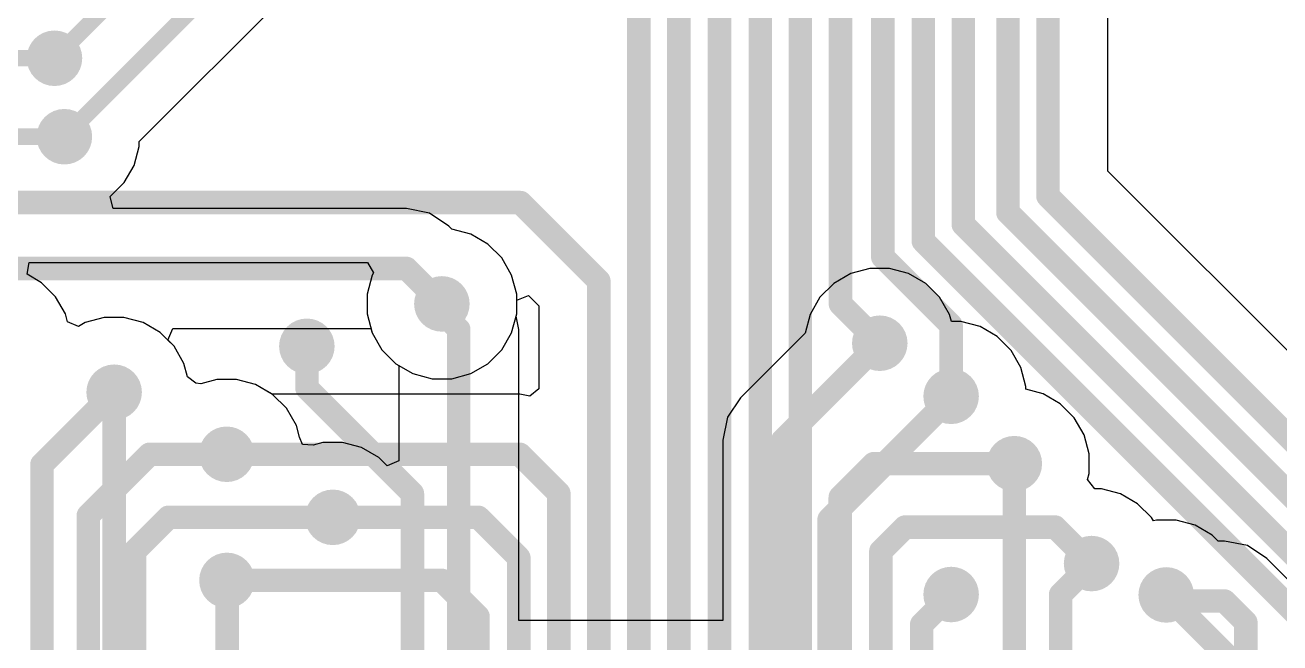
# Model space of a CAD drawing. Header units: millimetres. Extents: x -3 to 5437, y -3 to 5435.
# Drawn here: x 98.79 to 112.34, y 58.85 to 65.52 of the extents above; entities that cross this region are included whole.
import ezdxf

# ---------------------------------------------------------------- set-up
doc = ezdxf.new("R2010")
doc.units = ezdxf.units.MM
for name, color, linetype in [('BottomLayer', 5, 'Continuous'), ('BottomSolder', 6, 'Continuous'), ('TopLayer', 1, 'Continuous'), ('TopSolder', 216, 'Continuous'), ('ViaHoleLayer', 16, 'Continuous')]:
    doc.layers.add(name, color=color, linetype=linetype)

msp = doc.modelspace()

# ---------------------------------------------------------------- hatches: boundary and pattern name
at = {"layer": 'BottomLayer'}
h = msp.add_hatch(color=5, dxfattribs=at)
edge = h.paths.add_edge_path()
edge.add_arc((99.10539487999999, 65.1600678), 0.2999994, 0, 360)
h = msp.add_hatch(color=5, dxfattribs=at)
edge = h.paths.add_edge_path()
edge.add_arc((99.2124, 64.3128), 0.2999994, 0, 360)
h = msp.add_hatch(color=5, dxfattribs=at)
edge = h.paths.add_edge_path()
edge.add_arc((103.28883584, 62.5076093), 0.2999994, 0, 360)
h = msp.add_hatch(color=5, dxfattribs=at)
edge = h.paths.add_edge_path()
edge.add_arc((101.83083774, 62.04977683999999), 0.2999994, 0, 360)
h = msp.add_hatch(color=5, dxfattribs=at)
edge = h.paths.add_edge_path()
edge.add_arc((108.0178434, 62.08286795999999), 0.2999994, 0, 360)
h = msp.add_hatch(color=5, dxfattribs=at)
edge = h.paths.add_edge_path()
edge.add_arc((99.74969381999999, 61.55365388), 0.2999994, 0, 360)
h = msp.add_hatch(color=5, dxfattribs=at)
edge = h.paths.add_edge_path()
edge.add_arc((108.78833716, 61.50967632), 0.2999994, 0, 360)
h = msp.add_hatch(color=5, dxfattribs=at)
edge = h.paths.add_edge_path()
edge.add_arc((100.965, 60.88379999999999), 0.2999994, 0, 360)
h = msp.add_hatch(color=5, dxfattribs=at)
edge = h.paths.add_edge_path()
edge.add_arc((109.4708377, 60.78219999999999), 0.2999994, 0, 360)
h = msp.add_hatch(color=5, dxfattribs=at)
edge = h.paths.add_edge_path()
edge.add_arc((102.11083718, 60.2028006), 0.2999994, 0, 360)
h = msp.add_hatch(color=5, dxfattribs=at)
edge = h.paths.add_edge_path()
edge.add_arc((110.30508292, 59.70351534), 0.2999994, 0, 360)
h = msp.add_hatch(color=5, dxfattribs=at)
edge = h.paths.add_edge_path()
edge.add_arc((100.96791846, 59.5218012), 0.2999994, 0, 360)
h = msp.add_hatch(color=5, dxfattribs=at)
edge = h.paths.add_edge_path()
edge.add_arc((108.78833716, 59.36926911999999), 0.2999994, 0, 360)
h = msp.add_hatch(color=5, dxfattribs=at)
edge = h.paths.add_edge_path()
edge.add_arc((111.11083696, 59.36497906), 0.2999994, 0, 360)
at = {"layer": 'BottomSolder'}
h = msp.add_hatch(color=6, dxfattribs=at)
edge = h.paths.add_edge_path()
edge.add_arc((99.10539487999999, 65.1600678), 0.1499997, 0, 360)
h = msp.add_hatch(color=6, dxfattribs=at)
edge = h.paths.add_edge_path()
edge.add_arc((99.2124, 64.3128), 0.1499997, 0, 360)
at = {"layer": 'TopLayer'}
h = msp.add_hatch(color=1, dxfattribs=at)
edge = h.paths.add_edge_path()
edge.add_arc((99.10539487999999, 65.1600678), 0.2999994, 0, 360)
h = msp.add_hatch(color=1, dxfattribs=at)
edge = h.paths.add_edge_path()
edge.add_arc((99.2124, 64.3128), 0.2999994, 0, 360)
h = msp.add_hatch(color=1, dxfattribs=at)
edge = h.paths.add_edge_path()
edge.add_arc((103.28883584, 62.5076093), 0.2999994, 0, 360)
h = msp.add_hatch(color=1, dxfattribs=at)
edge = h.paths.add_edge_path()
edge.add_arc((101.83083774, 62.04977683999999), 0.2999994, 0, 360)
h = msp.add_hatch(color=1, dxfattribs=at)
edge = h.paths.add_edge_path()
edge.add_arc((108.0178434, 62.08286795999999), 0.2999994, 0, 360)
h = msp.add_hatch(color=1, dxfattribs=at)
edge = h.paths.add_edge_path()
edge.add_arc((99.74969381999999, 61.55365388), 0.2999994, 0, 360)
h = msp.add_hatch(color=1, dxfattribs=at)
edge = h.paths.add_edge_path()
edge.add_arc((108.78833716, 61.50967632), 0.2999994, 0, 360)
h = msp.add_hatch(color=1, dxfattribs=at)
edge = h.paths.add_edge_path()
edge.add_arc((100.965, 60.88379999999999), 0.2999994, 0, 360)
h = msp.add_hatch(color=1, dxfattribs=at)
edge = h.paths.add_edge_path()
edge.add_arc((109.4708377, 60.78219999999999), 0.2999994, 0, 360)
h = msp.add_hatch(color=1, dxfattribs=at)
edge = h.paths.add_edge_path()
edge.add_arc((102.11083718, 60.2028006), 0.2999994, 0, 360)
h = msp.add_hatch(color=1, dxfattribs=at)
edge = h.paths.add_edge_path()
edge.add_arc((110.30508292, 59.70351534), 0.2999994, 0, 360)
h = msp.add_hatch(color=1, dxfattribs=at)
edge = h.paths.add_edge_path()
edge.add_arc((100.96791846, 59.5218012), 0.2999994, 0, 360)
h = msp.add_hatch(color=1, dxfattribs=at)
edge = h.paths.add_edge_path()
edge.add_arc((108.78833716, 59.36926911999999), 0.2999994, 0, 360)
h = msp.add_hatch(color=1, dxfattribs=at)
edge = h.paths.add_edge_path()
edge.add_arc((111.11083696, 59.36497906), 0.2999994, 0, 360)
at = {"layer": 'TopSolder'}
h = msp.add_hatch(color=216, dxfattribs=at)
edge = h.paths.add_edge_path()
edge.add_arc((99.10539487999999, 65.1600678), 0.1499997, 0, 360)
h = msp.add_hatch(color=216, dxfattribs=at)
edge = h.paths.add_edge_path()
edge.add_arc((99.2124, 64.3128), 0.1499997, 0, 360)
at = {"layer": 'ViaHoleLayer'}
h = msp.add_hatch(color=16, dxfattribs=at)
edge = h.paths.add_edge_path()
edge.add_arc((99.10539487999999, 65.1600678), 0.1499997, 0, 360)
h = msp.add_hatch(color=16, dxfattribs=at)
edge = h.paths.add_edge_path()
edge.add_arc((99.2124, 64.3128), 0.1499997, 0, 360)
h = msp.add_hatch(color=16, dxfattribs=at)
edge = h.paths.add_edge_path()
edge.add_arc((103.28883584, 62.5076093), 0.1499997, 0, 360)
h = msp.add_hatch(color=16, dxfattribs=at)
edge = h.paths.add_edge_path()
edge.add_arc((101.83083774, 62.04977683999999), 0.1499997, 0, 360)
h = msp.add_hatch(color=16, dxfattribs=at)
edge = h.paths.add_edge_path()
edge.add_arc((108.0178434, 62.08286795999999), 0.1499997, 0, 360)
h = msp.add_hatch(color=16, dxfattribs=at)
edge = h.paths.add_edge_path()
edge.add_arc((99.74969381999999, 61.55365388), 0.1499997, 0, 360)
h = msp.add_hatch(color=16, dxfattribs=at)
edge = h.paths.add_edge_path()
edge.add_arc((108.78833716, 61.50967632), 0.1499997, 0, 360)
h = msp.add_hatch(color=16, dxfattribs=at)
edge = h.paths.add_edge_path()
edge.add_arc((100.965, 60.88379999999999), 0.1499997, 0, 360)
h = msp.add_hatch(color=16, dxfattribs=at)
edge = h.paths.add_edge_path()
edge.add_arc((109.4708377, 60.78219999999999), 0.1499997, 0, 360)
h = msp.add_hatch(color=16, dxfattribs=at)
edge = h.paths.add_edge_path()
edge.add_arc((102.11083718, 60.2028006), 0.1499997, 0, 360)
h = msp.add_hatch(color=16, dxfattribs=at)
edge = h.paths.add_edge_path()
edge.add_arc((110.30508292, 59.70351534), 0.1499997, 0, 360)
h = msp.add_hatch(color=16, dxfattribs=at)
edge = h.paths.add_edge_path()
edge.add_arc((100.96791846, 59.5218012), 0.1499997, 0, 360)
h = msp.add_hatch(color=16, dxfattribs=at)
edge = h.paths.add_edge_path()
edge.add_arc((108.78833716, 59.36926911999999), 0.1499997, 0, 360)
h = msp.add_hatch(color=16, dxfattribs=at)
edge = h.paths.add_edge_path()
edge.add_arc((111.11083696, 59.36497906), 0.1499997, 0, 360)

# ---------------------------------------------------------------- linework, layer by layer
at = {"layer": 'BottomLayer'}
for p, q in [((110.48116842, 63.94086525999999), (110.48116842, 69.04398688)), ((113.39211256, 61.02992112), (110.48116842, 63.94086525999999)), ((98.80878129999999, 62.82715908), (98.8312857, 62.95415908)), ((98.8312857, 62.95415908), (102.48665304, 62.95415908)), ((102.48665304, 62.95415908), (102.55015304, 62.844172)), ((98.9669598, 62.73583338), (98.80878129999999, 62.82715908)), ((102.5359011, 62.81948574), (102.48083644, 62.61398449999999)), ((102.55015304, 62.844172), (102.5359011, 62.81948574)), ((99.11739638, 62.5853968), (98.9669598, 62.73583338)), ((102.48083644, 62.61398449999999), (102.48083644, 62.4012341)), ((99.22377158, 62.40115028), (99.11739638, 62.5853968)), ((104.09683524, 62.5468777), (104.22383524, 62.59948363999999)), ((104.09683524, 62.4012341), (104.09683524, 62.5468777)), ((104.22383524, 62.59948363999999), (104.3363801, 62.48693877999999)), ((104.3363801, 62.48693877999999), (104.3363801, 61.59024512)), ((99.24739358, 62.31299196), (99.22377158, 62.40115028)), ((99.64331861999999, 62.36165328), (99.43781738, 62.30658862)), ((99.85606901999999, 62.36165328), (99.64331861999999, 62.36165328)), ((100.06157026, 62.30658862), (99.85606901999999, 62.36165328)), ((102.48083644, 62.4012341), (102.5359011, 62.19573286)), ((104.04177058, 62.19573286), (104.09683524, 62.4012341)), ((99.36472888, 62.26439159999999), (99.24739358, 62.31299196)), ((99.43781738, 62.30658862), (99.36472888, 62.26439159999999)), ((100.24581678, 62.20021342), (100.06157026, 62.30658862)), ((100.39625336, 62.04977683999999), (100.24581678, 62.20021342)), ((102.5359011, 62.19573286), (102.6422763, 62.01148634)), ((103.93539538, 62.01148634), (104.04177058, 62.19573286)), ((100.50262856, 61.86553031999999), (100.39625336, 62.04977683999999)), ((102.6422763, 62.01148634), (102.79271288, 61.86104975999999)), ((103.7849588, 61.86104975999999), (103.93539538, 62.01148634)), ((100.54185378, 61.7191425), (100.50262856, 61.86553031999999)), ((102.79271288, 61.86104975999999), (102.9769594, 61.75467455999999)), ((103.60071228, 61.75467455999999), (103.7849588, 61.86104975999999)), ((100.63365192, 61.65115685999999), (100.54185378, 61.7191425)), ((100.8586248, 61.6917994), (100.68469322, 61.64519547999999)), ((101.0713752, 61.6917994), (100.8586248, 61.6917994)), ((101.27687644, 61.63673474), (101.0713752, 61.6917994)), ((102.9769594, 61.75467455999999), (103.18246064, 61.6996099)), ((103.18246064, 61.6996099), (103.39521104, 61.6996099)), ((103.39521104, 61.6996099), (103.60071228, 61.75467455999999)), ((100.68469322, 61.64519547999999), (100.63365192, 61.65115685999999)), ((101.45959642, 61.53124092), (101.27687644, 61.63673474)), ((104.12979936, 61.53124092), (101.45959642, 61.53124092)), ((104.23820656, 61.50967632), (104.12979936, 61.53124092)), ((104.3363801, 61.59024512), (104.23820656, 61.50967632))]:
    msp.add_line(p, q, dxfattribs=at)
for points, const_width in [([(108.9193275, 63.36577369999999), (108.9193275, 77.76198824000001)], 0.254), ([(109.4019275, 63.49383034), (109.4019275, 77.26284522)], 0.254), ([(108.4875275, 63.18691705999999), (108.4875275, 72.44777738)], 0.254), ([(108.0503046, 63.01348332), (108.0503046, 71.79140835999999)], 0.254), ([(107.5931046, 62.5076093), (107.5931046, 71.5120998)], 0.254), ([(107.15923704, 54.0512), (107.15923704, 70.05656296)], 0.254), ([(109.8337275, 63.67268697999999), (109.8337275, 69.31216515999999)], 0.254), ([(106.7274345, 54.0512), (106.7274345, 69.04056549999999)], 0.254), ([(106.28686388, 54.0512), (106.28686388, 67.88093611999999)], 0.254), ([(105.84741848, 54.0512), (105.84741848, 66.72952618)], 0.254), ([(105.4156134, 60.2488), (105.4156134, 65.72288099999999)], 0.254), ([(95.63709854, 65.1600678), (99.10539487999999, 65.1600678)], 0.1778), ([(95.90223897999999, 64.3128), (99.2124, 64.3128)], 0.1778), ([(98.0694, 63.6016), (104.13733808, 63.6016)], 0.254), ([(104.13733808, 63.6016), (104.98382102, 62.75511706)], 0.254), ([(109.8337275, 63.67268697999999), (115.08311502, 58.42329946)], 0.254), ([(109.4019275, 63.49383034), (114.60051502, 58.29524282)], 0.254), ([(108.9193275, 63.36577369999999), (114.11791502, 58.16718617999999)], 0.254), ([(108.4875275, 63.18691705999999), (113.66031878, 58.01412578)], 0.254), ([(108.0503046, 63.01348332), (108.78833716, 62.27545076)], 0.254), ([(104.98382102, 12.9522347), (104.98382102, 62.75511706)], 0.254), ([(107.5931046, 62.5076093), (108.0178434, 62.0828705)], 0.254), ([(108.78833716, 61.50967632), (108.78833716, 62.27545076)], 0.254), ([(99.74969381999999, 57.70034434), (99.74969381999999, 61.55365388)], 0.254), ([(100.965, 60.88379999999999), (104.12979936, 60.88379999999999)], 0.254), ([(104.12979936, 60.88379999999999), (104.55201848, 60.46158087999999)], 0.254), ([(107.59103704, 60.41966326), (107.95357378, 60.78219999999999)], 0.254), ([(107.95357378, 60.78219999999999), (109.4708377, 60.78219999999999)], 0.254), ([(104.55201848, 54.0512), (104.55201848, 60.46158087999999)], 0.254), ([(107.59103704, 54.0512), (107.59103704, 60.41966326)], 0.254), ([(102.11083718, 60.2028006), (103.68307432, 60.2028006)], 0.254), ([(103.68307432, 60.2028006), (104.12021848, 59.76565644)], 0.254), ([(105.4156134, 60.2488), (105.41562102, 12.77337806)], 0.254), ([(108.02978902, 59.83682216), (108.29054034, 60.09757347999999)], 0.254), ([(108.29054034, 60.09757347999999), (109.91102478, 60.09757347999999)], 0.254), ([(109.91102478, 60.09757347999999), (110.30508292, 59.70351534)], 0.254), ([(108.02978902, 11.72360622), (108.02978902, 59.83682216)], 0.254), ([(104.12021848, 54.0512), (104.12021848, 59.76565644)], 0.254), ([(100.96791846, 59.5218012), (103.28883584, 59.5218012)], 0.254), ([(103.28883584, 59.5218012), (103.6794345, 59.13120254)], 0.254), ([(111.11083696, 59.36497906), (111.97083778, 58.50497824)], 0.254), ([(103.6794345, 54.0512), (103.6794345, 59.13120254)], 0.254)]:
    msp.add_lwpolyline(points, dxfattribs=dict(at, const_width=const_width))
for points, const_width in [([(99.06094488, 65.1600678, 1), (99.14984488, 65.1600678, 1)], 0.08889999999999999), ([(99.16795, 64.3128, 1), (99.25685, 64.3128, 1)], 0.08889999999999999), ([(104.07383808, 63.6016, 1), (104.20083808, 63.6016, 1)], 0.127), ([(104.07383808, 63.6016, 1), (104.20083808, 63.6016, 1)], 0.127), ([(109.7702275, 63.67268697999999, 1), (109.8972275, 63.67268697999999, 1)], 0.127), ([(109.7702275, 63.67268697999999, 1), (109.8972275, 63.67268697999999, 1)], 0.127), ([(109.3384275, 63.49383034, 1), (109.4654275, 63.49383034, 1)], 0.127), ([(109.3384275, 63.49383034, 1), (109.4654275, 63.49383034, 1)], 0.127), ([(108.8558275, 63.36577369999999, 1), (108.9828275, 63.36577369999999, 1)], 0.127), ([(108.8558275, 63.36577369999999, 1), (108.9828275, 63.36577369999999, 1)], 0.127), ([(108.4240275, 63.18691705999999, 1), (108.5510275, 63.18691705999999, 1)], 0.127), ([(108.4240275, 63.18691705999999, 1), (108.5510275, 63.18691705999999, 1)], 0.127), ([(107.9868046, 63.01348332, 1), (108.1138046, 63.01348332, 1)], 0.127), ([(107.9868046, 63.01348332, 1), (108.1138046, 63.01348332, 1)], 0.127), ([(104.92032102, 62.75511706, 1), (105.04732102, 62.75511706, 1)], 0.127), ([(104.92032102, 62.75511706, 1), (105.04732102, 62.75511706, 1)], 0.127), ([(107.5296046, 62.5076093, 1), (107.6566046, 62.5076093, 1)], 0.127), ([(107.5296046, 62.5076093, 1), (107.6566046, 62.5076093, 1)], 0.127), ([(108.72483716, 62.27545076, 1), (108.85183716, 62.27545076, 1)], 0.127), ([(108.72483716, 62.27545076, 1), (108.85183716, 62.27545076, 1)], 0.127), ([(107.9543434, 62.0828705, 1), (108.0813434, 62.0828705, 1)], 0.127), ([(99.68619382, 61.55365388, 1), (99.81319382, 61.55365388, 1)], 0.127), ([(108.72483716, 61.50967632, 1), (108.85183716, 61.50967632, 1)], 0.127), ([(100.9015, 60.88379999999999, 1), (101.0285, 60.88379999999999, 1)], 0.127), ([(104.06629936, 60.88379999999999, 1), (104.19329936, 60.88379999999999, 1)], 0.127), ([(104.06629936, 60.88379999999999, 1), (104.19329936, 60.88379999999999, 1)], 0.127), ([(107.89007378, 60.78219999999999, 1), (108.01707378, 60.78219999999999, 1)], 0.127), ([(107.89007378, 60.78219999999999, 1), (108.01707378, 60.78219999999999, 1)], 0.127), ([(109.4073377, 60.78219999999999, 1), (109.5343377, 60.78219999999999, 1)], 0.127), ([(104.48851848, 60.46158087999999, 1), (104.61551848, 60.46158087999999, 1)], 0.127), ([(104.48851848, 60.46158087999999, 1), (104.61551848, 60.46158087999999, 1)], 0.127), ([(107.52753704, 60.41966326, 1), (107.65453704, 60.41966326, 1)], 0.127), ([(107.52753704, 60.41966326, 1), (107.65453704, 60.41966326, 1)], 0.127), ([(102.04733718, 60.2028006, 1), (102.17433718, 60.2028006, 1)], 0.127), ([(103.61957432, 60.2028006, 1), (103.74657432, 60.2028006, 1)], 0.127), ([(103.61957432, 60.2028006, 1), (103.74657432, 60.2028006, 1)], 0.127), ([(105.3521134, 60.2488, 1), (105.4791134, 60.2488, 1)], 0.127), ([(105.3521134, 60.2488, 1), (105.4791134, 60.2488, 1)], 0.127), ([(108.22704034, 60.09757347999999, 1), (108.35404034, 60.09757347999999, 1)], 0.127), ([(108.22704034, 60.09757347999999, 1), (108.35404034, 60.09757347999999, 1)], 0.127), ([(109.84752478, 60.09757347999999, 1), (109.97452478, 60.09757347999999, 1)], 0.127), ([(109.84752478, 60.09757347999999, 1), (109.97452478, 60.09757347999999, 1)], 0.127), ([(107.96628902, 59.83682216, 1), (108.09328902, 59.83682216, 1)], 0.127), ([(107.96628902, 59.83682216, 1), (108.09328902, 59.83682216, 1)], 0.127), ([(104.05671848, 59.76565644, 1), (104.18371848, 59.76565644, 1)], 0.127), ([(104.05671848, 59.76565644, 1), (104.18371848, 59.76565644, 1)], 0.127), ([(110.24158292, 59.70351534, 1), (110.36858292, 59.70351534, 1)], 0.127), ([(100.90441846, 59.5218012, 1), (101.03141846, 59.5218012, 1)], 0.127), ([(103.22533584, 59.5218012, 1), (103.35233584, 59.5218012, 1)], 0.127), ([(103.22533584, 59.5218012, 1), (103.35233584, 59.5218012, 1)], 0.127), ([(111.04733696, 59.36497906, 1), (111.17433696, 59.36497906, 1)], 0.127), ([(103.6159345, 59.13120254, 1), (103.7429345, 59.13120254, 1)], 0.127), ([(103.6159345, 59.13120254, 1), (103.7429345, 59.13120254, 1)], 0.127)]:
    msp.add_lwpolyline(points, format="xyb", close=True, dxfattribs=dict(at, const_width=const_width))
at = {"layer": 'TopLayer'}
for p, q in [((100.0203994, 64.26011532), (106.4011715, 70.64088996)), ((100.0203994, 64.2064248), (100.0203994, 64.26011532)), ((99.96533474, 64.00092355999999), (100.0203994, 64.2064248)), ((99.85895954, 63.81667703999999), (99.96533474, 64.00092355999999)), ((99.70852296, 63.66624046), (99.85895954, 63.81667703999999)), ((99.70609979999999, 63.66484092), (99.70852296, 63.66624046)), ((99.74013072, 63.53784091999999), (99.70609979999999, 63.66484092)), ((102.90604514, 63.53784091999999), (99.74013072, 63.53784091999999)), ((103.15380944, 63.4885573), (102.90604514, 63.53784091999999)), ((103.36385474, 63.3482096), (103.15380944, 63.4885573)), ((103.3969103, 63.31515404), (103.36385474, 63.3482096)), ((103.60071228, 63.26054404), (103.3969103, 63.31515404)), ((103.7849588, 63.15416884), (103.60071228, 63.26054404)), ((103.93539538, 63.00373225999999), (103.7849588, 63.15416884)), ((104.04177058, 62.81948574), (103.93539538, 63.00373225999999)), ((107.9114682, 62.89086736), (107.70596696, 62.8358027)), ((108.1242186, 62.89086736), (107.9114682, 62.89086736)), ((108.32971984, 62.8358027), (108.1242186, 62.89086736)), ((104.09683524, 62.61398449999999), (104.04177058, 62.81948574)), ((107.70596696, 62.8358027), (107.52172044, 62.7294275)), ((108.51396636, 62.7294275), (108.32971984, 62.8358027)), ((104.09683524, 62.4012341), (104.09683524, 62.61398449999999)), ((107.52172044, 62.7294275), (107.37128386, 62.57899092)), ((108.66440294, 62.57899092), (108.51396636, 62.7294275)), ((107.37128386, 62.57899092), (107.26490866, 62.39474439999999)), ((108.77077814, 62.39474439999999), (108.66440294, 62.57899092)), ((104.08981976, 62.37505178), (104.09683524, 62.4012341)), ((104.11827792, 62.23198119999999), (104.08981976, 62.37505178)), ((107.26490866, 62.39474439999999), (107.21029866, 62.19094242)), ((108.79142834, 62.31767571999999), (108.77077814, 62.39474439999999)), ((100.33007112, 62.11595908), (100.38267706, 62.24295908)), ((100.38267706, 62.24295908), (102.52324682, 62.24295908)), ((102.52324682, 62.24295908), (102.5359011, 62.19573286)), ((104.11827792, 59.08727323999999), (104.11827792, 62.23198119999999)), ((108.89471236, 62.31767571999999), (108.79142834, 62.31767571999999)), ((109.1002136, 62.26261106), (108.89471236, 62.31767571999999)), ((109.28446012, 62.15623586), (109.1002136, 62.26261106)), ((100.39625336, 62.04977683999999), (100.33007112, 62.11595908)), ((102.5359011, 62.19573286), (102.6422763, 62.01148634)), ((107.21029866, 62.19094242), (106.51302802, 61.49367178)), ((109.4348967, 62.00579928), (109.28446012, 62.15623586)), ((100.50262856, 61.86553031999999), (100.39625336, 62.04977683999999)), ((102.6422763, 62.01148634), (102.79271288, 61.86104975999999)), ((109.5412719, 61.82155276), (109.4348967, 62.00579928)), ((100.54185378, 61.7191425), (100.50262856, 61.86553031999999)), ((102.79271288, 61.86104975999999), (102.82339608, 61.8433358)), ((102.82339608, 61.8433358), (102.82339608, 60.81253014)), ((109.59633656, 61.61605152), (109.5412719, 61.82155276)), ((100.63365192, 61.65115685999999), (100.54185378, 61.7191425)), ((100.8586248, 61.6917994), (100.68469322, 61.64519547999999)), ((101.0713752, 61.6917994), (100.8586248, 61.6917994)), ((101.27687644, 61.63673474), (101.0713752, 61.6917994)), ((100.68469322, 61.64519547999999), (100.63365192, 61.65115685999999)), ((101.46112296, 61.53035954), (101.27687644, 61.63673474)), ((101.61155954, 61.37992295999999), (101.46112296, 61.53035954)), ((109.59633656, 61.58507622), (109.59633656, 61.61605152)), ((109.78271414, 61.53513474), (109.59633656, 61.58507622)), ((109.96696066, 61.42875954), (109.78271414, 61.53513474)), ((106.51302802, 61.49367178), (106.37268032, 61.28362648)), ((110.11739724, 61.27832296), (109.96696066, 61.42875954)), ((101.71793474, 61.19567643999999), (101.61155954, 61.37992295999999)), ((106.37268032, 61.28362648), (106.3233967, 61.03586218)), ((110.22377244, 61.09407643999999), (110.11739724, 61.27832296)), ((101.75216632, 61.06792205999999), (101.71793474, 61.19567643999999)), ((101.78488406, 60.98948685999999), (101.75216632, 61.06792205999999)), ((101.8999994, 60.9828092), (101.78488406, 60.98948685999999)), ((102.00446198, 61.0108), (101.8999994, 60.9828092)), ((102.21721238, 61.0108), (102.00446198, 61.0108)), ((102.42271362, 60.95573533999999), (102.21721238, 61.0108)), ((106.3233967, 61.03586218), (106.3233967, 59.08727323999999)), ((110.2788371, 60.88857519999999), (110.22377244, 61.09407643999999)), ((102.60696014, 60.84936014), (102.42271362, 60.95573533999999)), ((102.69639608, 60.7599242), (102.60696014, 60.84936014)), ((110.2788371, 60.6758248), (110.2788371, 60.88857519999999)), ((102.82339608, 60.81253014), (102.69639608, 60.7599242)), ((110.26180894, 60.61227146), (110.2788371, 60.6758248)), ((110.33912146, 60.51151474), (110.26180894, 60.61227146)), ((110.41145812, 60.51151474), (110.33912146, 60.51151474)), ((110.61695936, 60.45645008), (110.41145812, 60.51151474)), ((110.80120588, 60.35007487999999), (110.61695936, 60.45645008)), ((110.95164246, 60.19963829999999), (110.80120588, 60.35007487999999)), ((110.97204882, 60.16429419999999), (110.95164246, 60.19963829999999)), ((111.00446176, 60.17297845999999), (110.97204882, 60.16429419999999)), ((111.21721216, 60.17297845999999), (111.00446176, 60.17297845999999)), ((111.4227134, 60.1179138), (111.21721216, 60.17297845999999)), ((111.60695992, 60.01153859999999), (111.4227134, 60.1179138)), ((111.6722811, 59.94621742), (111.60695992, 60.01153859999999)), ((111.74039628, 59.94621742), (111.6722811, 59.94621742)), ((111.98816058, 59.8969338), (111.74039628, 59.94621742)), ((112.19820588, 59.7565861), (111.98816058, 59.8969338)), ((112.42864738, 59.52614459999999), (112.19820588, 59.7565861)), ((106.3233967, 59.08727323999999), (104.11827792, 59.08727323999999))]:
    msp.add_line(p, q, dxfattribs=at)
for points, const_width in [([(99.10539487999999, 65.1600678), (105.47083808, 71.525511)], 0.1778), ([(99.2124, 64.3128), (105.97083708, 71.07123707999999)], 0.1778), ([(96.50453648, 62.89039999999999), (102.90604514, 62.89039999999999)], 0.254), ([(102.90604514, 62.89039999999999), (103.28883584, 62.5076093)], 0.254), ([(103.28883584, 62.41398235999999), (103.28883584, 62.5076093)], 0.254), ([(103.28883584, 62.41398235999999), (103.470837, 62.23198119999999)], 0.254), ([(103.470837, 56.0705), (103.470837, 62.23198119999999)], 0.254), ([(106.97083762, 61.03586218), (108.0178434, 62.08286795999999)], 0.254), ([(101.83083774, 62.04977683999999), (101.83280878, 62.04780579999999)], 0.254), ([(101.83280878, 61.59667132), (101.83280878, 62.04780579999999)], 0.254), ([(98.97083584, 60.77479589999999), (99.74969381999999, 61.55365388)], 0.254), ([(101.83280878, 61.59667132), (102.970838, 60.4586421)], 0.254), ([(107.47083662, 60.17993552), (108.78833716, 61.49743606)], 0.254), ([(106.97083762, 57.79927479999999), (106.97083762, 61.03586218)], 0.254), ([(99.47083737999999, 60.22158135999999), (100.13305602, 60.88379999999999)], 0.254), ([(100.13305602, 60.88379999999999), (100.965, 60.88379999999999)], 0.254), ([(98.97083584, 57.79927479999999), (98.97083584, 60.77479589999999)], 0.254), ([(109.4708377, 57.79927479999999), (109.4708377, 60.78219999999999)], 0.254), ([(102.970838, 57.79927479999999), (102.970838, 60.4586421)], 0.254), ([(99.47083737999999, 57.79927479999999), (99.47083737999999, 60.22158135999999)], 0.254), ([(99.97083638, 59.83799818), (100.3356388, 60.2028006)], 0.254), ([(100.3356388, 60.2028006), (102.11083718, 60.2028006)], 0.254), ([(107.47083662, 57.79927479999999), (107.47083662, 60.17993552)], 0.254), ([(99.97083638, 57.79927479999999), (99.97083638, 59.83799818)], 0.254), ([(109.9708367, 59.36926911999999), (110.30508292, 59.70351534)], 0.254), ([(100.96791846, 59.5218012), (100.96937642, 59.52034324)], 0.254), ([(100.96937642, 57.80073529999999), (100.96937642, 59.52034324)], 0.254), ([(108.47083716, 59.04747905999999), (108.78833716, 59.36497906)], 0.254), ([(108.78833716, 59.36497906), (108.78833716, 59.36926911999999)], 0.254), ([(109.9708367, 57.79927479999999), (109.9708367, 59.36926911999999)], 0.254), ([(111.11083696, 59.36497906), (111.17703952, 59.2987765)], 0.254), ([(111.17703952, 59.2987765), (111.74039628, 59.2987765)], 0.254), ([(111.74039628, 59.2987765), (111.97083778, 59.06833499999999)], 0.254), ([(108.47083716, 57.79927479999999), (108.47083716, 59.04747905999999)], 0.254), ([(111.97083778, 57.79927479999999), (111.97083778, 59.06833499999999)], 0.254)]:
    msp.add_lwpolyline(points, dxfattribs=dict(at, const_width=const_width))
for points, const_width in [([(99.06094488, 65.1600678, 1), (99.14984488, 65.1600678, 1)], 0.08889999999999999), ([(99.16795, 64.3128, 1), (99.25685, 64.3128, 1)], 0.08889999999999999), ([(102.84254514, 62.89039999999999, 1), (102.96954514, 62.89039999999999, 1)], 0.127), ([(102.84254514, 62.89039999999999, 1), (102.96954514, 62.89039999999999, 1)], 0.127), ([(103.22533584, 62.5076093, 1), (103.35233584, 62.5076093, 1)], 0.127), ([(103.22533584, 62.5076093, 1), (103.35233584, 62.5076093, 1)], 0.127), ([(103.22533584, 62.41398235999999, 1), (103.35233584, 62.41398235999999, 1)], 0.127), ([(103.22533584, 62.41398235999999, 1), (103.35233584, 62.41398235999999, 1)], 0.127), ([(103.407337, 62.23198119999999, 1), (103.534337, 62.23198119999999, 1)], 0.127), ([(103.407337, 62.23198119999999, 1), (103.534337, 62.23198119999999, 1)], 0.127), ([(107.9543434, 62.08286795999999, 1), (108.0813434, 62.08286795999999, 1)], 0.127), ([(101.76733774, 62.04977683999999, 1), (101.89433774, 62.04977683999999, 1)], 0.127), ([(101.76930878, 62.04780579999999, 1), (101.89630878, 62.04780579999999, 1)], 0.127), ([(101.76930878, 62.04780579999999, 1), (101.89630878, 62.04780579999999, 1)], 0.127), ([(99.68619382, 61.55365388, 1), (99.81319382, 61.55365388, 1)], 0.127), ([(101.76930878, 61.59667132, 1), (101.89630878, 61.59667132, 1)], 0.127), ([(101.76930878, 61.59667132, 1), (101.89630878, 61.59667132, 1)], 0.127), ([(108.72483716, 61.49743606, 1), (108.85183716, 61.49743606, 1)], 0.127), ([(106.90733762, 61.03586218, 1), (107.03433762, 61.03586218, 1)], 0.127), ([(106.90733762, 61.03586218, 1), (107.03433762, 61.03586218, 1)], 0.127), ([(100.06955602, 60.88379999999999, 1), (100.19655602, 60.88379999999999, 1)], 0.127), ([(100.06955602, 60.88379999999999, 1), (100.19655602, 60.88379999999999, 1)], 0.127), ([(100.9015, 60.88379999999999, 1), (101.0285, 60.88379999999999, 1)], 0.127), ([(98.90733583999999, 60.77479589999999, 1), (99.03433584, 60.77479589999999, 1)], 0.127), ([(98.90733583999999, 60.77479589999999, 1), (99.03433584, 60.77479589999999, 1)], 0.127), ([(109.4073377, 60.78219999999999, 1), (109.5343377, 60.78219999999999, 1)], 0.127), ([(102.907338, 60.4586421, 1), (103.034338, 60.4586421, 1)], 0.127), ([(102.907338, 60.4586421, 1), (103.034338, 60.4586421, 1)], 0.127), ([(99.40733738, 60.22158135999999, 1), (99.53433738, 60.22158135999999, 1)], 0.127), ([(99.40733738, 60.22158135999999, 1), (99.53433738, 60.22158135999999, 1)], 0.127), ([(100.2721388, 60.2028006, 1), (100.3991388, 60.2028006, 1)], 0.127), ([(100.2721388, 60.2028006, 1), (100.3991388, 60.2028006, 1)], 0.127), ([(102.04733718, 60.2028006, 1), (102.17433718, 60.2028006, 1)], 0.127), ([(107.40733662, 60.17993552, 1), (107.53433662, 60.17993552, 1)], 0.127), ([(107.40733662, 60.17993552, 1), (107.53433662, 60.17993552, 1)], 0.127), ([(99.90733637999999, 59.83799818, 1), (100.03433638, 59.83799818, 1)], 0.127), ([(99.90733637999999, 59.83799818, 1), (100.03433638, 59.83799818, 1)], 0.127), ([(110.24158292, 59.70351534, 1), (110.36858292, 59.70351534, 1)], 0.127), ([(100.90441846, 59.5218012, 1), (101.03141846, 59.5218012, 1)], 0.127), ([(100.90587642, 59.52034324, 1), (101.03287642, 59.52034324, 1)], 0.127), ([(100.90587642, 59.52034324, 1), (101.03287642, 59.52034324, 1)], 0.127), ([(108.72483716, 59.36926911999999, 1), (108.85183716, 59.36926911999999, 1)], 0.127), ([(108.72483716, 59.36497906, 1), (108.85183716, 59.36497906, 1)], 0.127), ([(108.72483716, 59.36497906, 1), (108.85183716, 59.36497906, 1)], 0.127), ([(109.9073367, 59.36926911999999, 1), (110.0343367, 59.36926911999999, 1)], 0.127), ([(109.9073367, 59.36926911999999, 1), (110.0343367, 59.36926911999999, 1)], 0.127), ([(111.04733696, 59.36497906, 1), (111.17433696, 59.36497906, 1)], 0.127), ([(111.11353952, 59.2987765, 1), (111.24053952, 59.2987765, 1)], 0.127), ([(111.11353952, 59.2987765, 1), (111.24053952, 59.2987765, 1)], 0.127), ([(111.67689628, 59.2987765, 1), (111.80389628, 59.2987765, 1)], 0.127), ([(111.67689628, 59.2987765, 1), (111.80389628, 59.2987765, 1)], 0.127), ([(108.40733716, 59.04747905999999, 1), (108.53433716, 59.04747905999999, 1)], 0.127), ([(108.40733716, 59.04747905999999, 1), (108.53433716, 59.04747905999999, 1)], 0.127), ([(111.90733778, 59.06833499999999, 1), (112.03433778, 59.06833499999999, 1)], 0.127), ([(111.90733778, 59.06833499999999, 1), (112.03433778, 59.06833499999999, 1)], 0.127)]:
    msp.add_lwpolyline(points, format="xyb", close=True, dxfattribs=dict(at, const_width=const_width))

doc.saveas('drawing.dxf')
